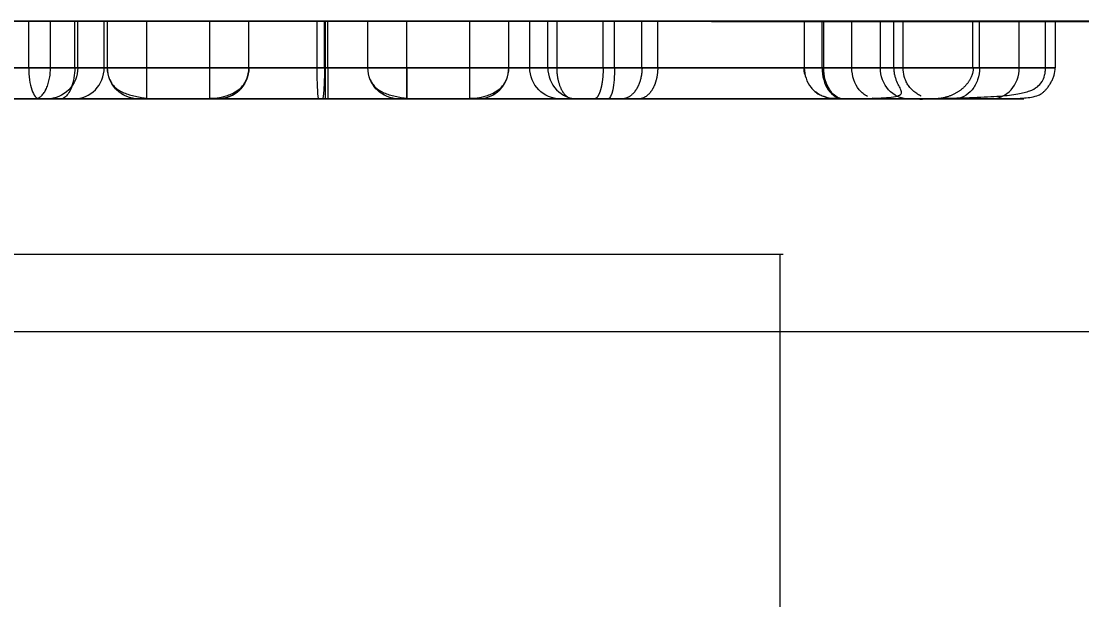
# Model space of a CAD drawing. Header units: millimetres. Extents: x 798 to 1043, y 528 to 597.
# Drawn here: x 806.43 to 813.26, y 537.73 to 541.46 of the extents above; entities that cross this region are included whole.
import ezdxf
from ezdxf.lldxf.tags import DXFTag

# ---------------------------------------------------------------- set-up
doc = ezdxf.new("R2010")
doc.units = ezdxf.units.MM
doc.layers.add('1', color=7, linetype='Continuous', true_color=0xffffff)
doc.styles.get("Standard").update_dxf_attribs({"font": 'txt', "bigfont": 'gbcbig.shx'})
tags = doc.linetypes.add('DASHED', pattern=[25.72, 12.86, -12.86]).pattern_tags.tags
tags[6:7] = [DXFTag(74, 4), DXFTag(75, 0), DXFTag(340, '0'), DXFTag(46, 0.0), DXFTag(50, 0.0), DXFTag(44, 0.0), DXFTag(45, 0.0)]
tags[4:5] = [DXFTag(74, 4), DXFTag(75, 0), DXFTag(340, '0'), DXFTag(46, 0.0), DXFTag(50, 0.0), DXFTag(44, 0.0), DXFTag(45, 0.0)]
doc.dimstyles.new('ISO-25', dxfattribs={"dimtxt": 2.5, "dimasz": 2.5, "dimexe": 1.25, "dimexo": 0.625, "dimtad": 1, "dimtxsty": 'Standard', "dimcen": 2.5, "dimadec": 0, "dimazin": 0, "dimtfac": 1, "dimtmove": 0, "dimatfit": 3, "dimfxl": 1, "dimarcsym": 0})

# ---------------------------------------------------------------- blocks, each defined once
blk = doc.blocks.new('*D10')
at = {"color": 0, "lineweight": -2, "transparency": 16777216}
for p, q in [((810.8796, 541.4586), (829.3071, 541.4586)), ((828.0571, 538.9586), (828.0571, 530.9586)), ((808.8968, 528.4586), (829.3071, 528.4586))]:
    blk.add_line(p, q, dxfattribs=at)
at = {"color": 0, "transparency": 16777216}
for points in [[(827.6405, 538.9586), (828.4738, 538.9586), (828.0571, 541.4586)], [(827.6405, 530.9586), (828.4738, 530.9586), (828.0571, 528.4586)]]:
    blk.add_solid(points, dxfattribs=at)
at = {"layer": 'Defpoints', "color": 0, "transparency": 16777216}
for p in [(810.2546, 541.4586), (808.2718, 528.4586), (828.0571, 528.4586)]:
    blk.add_point(p, dxfattribs=at)
at = {"color": 0, "transparency": 16777216, "insert": (826.1821, 534.9586), "char_height": 2.5, "attachment_point": 5, "rotation": 90}
blk.add_mtext('13', dxfattribs=at)

msp = doc.modelspace()

# ---------------------------------------------------------------- linework, layer by layer
at = {"layer": '1', "color": 7, "linetype": 'Continuous', "lineweight": 18}
for p, q in [((815.8218, 541.4586), (800.7218, 541.4586)), ((810.2546, 541.1586), (810.2546, 541.4586)), ((811.7833, 541.1586), (811.7833, 541.4586)), ((817.8218, 539.4586), (798.7218, 539.4586))]:
    msp.add_line(p, q, dxfattribs=at)
at = {"layer": '1', "color": 2, "linetype": 'DASHED', "lineweight": 13, "ltscale": 0.005}
for p, q in [((806.4812, 541.1586), (806.4812, 541.4586)), ((806.6216, 541.1586), (806.6216, 541.4586)), ((806.7783, 541.1586), (806.7783, 541.4586)), ((806.7972, 541.1586), (806.7972, 541.4586)), ((806.9674, 541.1586), (806.9674, 541.4586)), ((806.989, 541.1586), (806.989, 541.4586)), ((807.2429, 541.1586), (807.2429, 541.4586)), ((807.648, 541.1586), (807.648, 541.4586)), ((807.8992, 541.1586), (807.8992, 541.4586)), ((808.3395, 541.1586), (808.3395, 541.4586)), ((808.3864, 541.1586), (808.3864, 541.4586)), ((808.3921, 541.1586), (808.3921, 541.4586)), ((808.4091, 541.1586), (808.4091, 541.4586)), ((808.6663, 541.1586), (808.6663, 541.4586)), ((808.9175, 541.1586), (808.9175, 541.4586)), ((809.3227, 541.1586), (809.3227, 541.4586)), ((809.5739, 541.1586), (809.5739, 541.4586)), ((809.7089, 541.1586), (809.7089, 541.4586)), ((809.8845, 541.1586), (809.8845, 541.4586)), ((810.1816, 541.1586), (810.1816, 541.4586)), ((810.4307, 541.1586), (810.4307, 541.4586)), ((810.533, 541.1586), (810.533, 541.4586)), ((811.5916, 541.1586), (811.5916, 541.4586)), ((811.6024, 541.1586), (811.6024, 541.4586)), ((811.967, 541.1586), (811.967, 541.4586)), ((812.5631, 541.1586), (812.5631, 541.4586)), ((812.6057, 541.1586), (812.6057, 541.4586)), ((812.8616, 541.1586), (812.8616, 541.4586))]:
    msp.add_line(p, q, dxfattribs=at)
at = {"layer": '1', "color": 155, "linetype": 'Continuous', "lineweight": 13}
msp.add_line((809.8251, 541.1586), (809.8251, 541.4586), dxfattribs=at)
at = {"layer": '1', "color": 2, "linetype": 'DASHED', "lineweight": 13, "ltscale": 0.006}
for p, q in [((807.2429, 541.1586), (807.648, 541.1586)), ((808.9175, 541.1586), (809.3227, 541.1586)), ((807.648, 540.9586), (807.2429, 540.9586)), ((809.3227, 540.9586), (808.9175, 540.9586))]:
    msp.add_line(p, q, dxfattribs=at)
at = {"layer": '1', "color": 2, "linetype": 'DASHED', "lineweight": 13}
for p, q in [((808.3921, 541.1586), (808.4091, 541.1586)), ((808.4091, 540.9586), (808.3927, 540.9586))]:
    msp.add_line(p, q, dxfattribs=at).dxf.unprotected_set("ltscale", 0)
at = {"layer": '1', "color": 2, "linetype": 'DASHED', "lineweight": 13, "ltscale": 0.05}
msp.add_line((805.2413, 539.9586), (811.3413, 539.9586), dxfattribs=at)
at = {"layer": '1', "color": 2, "linetype": 'DASHED', "lineweight": 13, "ltscale": 0.06}
msp.add_line((811.3218, 532.2586), (811.3218, 539.9586), dxfattribs=at)
at = {"layer": '1', "color": 7, "linetype": 'Continuous', "lineweight": 18}
for points, degree in [([(804.6607, 541.4586), (805.0118, 541.4586), (805.7951, 541.4586), (806.4812, 541.4586)], 3), ([(806.0663, 541.4586), (806.287, 541.4586), (806.7159, 541.4586), (807.252, 541.4586)], 3), ([(806.9674, 541.4586), (807.1348, 541.4586), (807.7209, 541.4586), (808.3908, 541.4586)], 3), ([(806.989, 541.4586), (806.9888, 541.4586), (807.1023, 541.4586), (807.2429, 541.4586)], 3), ([(807.648, 541.4586), (807.7859, 541.4586), (807.8994, 541.4586), (807.8992, 541.4586)], 3), ([(808.3864, 541.4586), (808.526, 541.4586), (808.6626, 541.4586), (808.7952, 541.4586)], 3), ([(808.6663, 541.4586), (808.6665, 541.4586), (808.7799, 541.4586), (808.9175, 541.4586)], 3), ([(809.3227, 541.4586), (809.4605, 541.4586), (809.5741, 541.4586), (809.5739, 541.4586)], 3), ([(809.3346, 541.4586), (809.8272, 541.4586), (810.2207, 541.4586), (810.4307, 541.4586)], 3), ([(809.8251, 541.4586), (809.8791, 541.4586), (810.0655, 541.4586), (810.2546, 541.4586)], 3), ([(810.2546, 541.4586), (810.8407, 541.4586), (811.4403, 541.4586), (811.7833, 541.4586)], 3), ([(810.4307, 541.4586), (810.9709, 541.4586), (811.5144, 541.4586), (811.969, 541.4586)], 3), ([(811.6024, 541.4586), (811.9283, 541.4586), (812.1069, 541.4586), (812.1142, 541.4586)], 3), ([(811.7833, 541.4586), (811.9654, 541.4586), (812.0543, 541.4586), (812.0543, 541.4586)], 3), ([(812.0543, 541.1586), (812.0543, 541.4586)], 1), ([(812.1022, 541.4586), (812.4191, 541.4586), (812.684, 541.4586), (812.8616, 541.4586)], 3), ([(812.1142, 541.1586), (812.1142, 541.4586)], 1), ([(812.5631, 541.4586), (812.8725, 541.4586), (813.0314, 541.4586), (813.0316, 541.4586)], 3), ([(812.8616, 541.4586), (813.0184, 541.4586), (813.0943, 541.4586), (813.0944, 541.4586)], 3), ([(811.9468, 540.9586), (811.9361, 540.9586), (811.9254, 540.9599), (811.9149, 540.9626)], 3)]:
    msp.add_open_spline(points, degree=degree, dxfattribs=at)
at = {"layer": '1', "color": 2, "linetype": 'DASHED', "lineweight": 13, "ltscale": 0.03}
for points in [[(808.3921, 541.4586), (807.468, 541.4586), (806.6463, 541.4586), (806.2767, 541.4586)], [(810.533, 541.4586), (810.1549, 541.4586), (809.3246, 541.4586), (808.4091, 541.4586)]]:
    msp.add_open_spline(points, degree=3, dxfattribs=at)
at = {"layer": '1', "color": 2, "linetype": 'DASHED', "lineweight": 13, "ltscale": 0.02}
for points in [[(808.3395, 541.4586), (807.5967, 541.4586), (806.9458, 541.4586), (806.7972, 541.4586)], [(809.7089, 541.4586), (809.5685, 541.4586), (809.0066, 541.4586), (808.3395, 541.4586)], [(811.967, 541.4586), (811.6456, 541.4586), (810.8785, 541.4586), (810.1816, 541.4586)], [(812.6057, 541.4586), (812.1309, 541.4586), (811.3462, 541.4586), (810.533, 541.4586)]]:
    msp.add_open_spline(points, degree=3, dxfattribs=at)
at = {"layer": '1', "color": 2, "linetype": 'DASHED', "lineweight": 13, "ltscale": 0.004}
for points in [[(807.2429, 541.4586), (807.1026, 541.4586), (806.9892, 541.4586), (806.989, 541.4586)], [(807.8992, 541.4586), (807.8991, 541.4586), (807.7856, 541.4586), (807.648, 541.4586)], [(808.9175, 541.4586), (808.7797, 541.4586), (808.6661, 541.4586), (808.6663, 541.4586)], [(809.5739, 541.4586), (809.5737, 541.4586), (809.4603, 541.4586), (809.3227, 541.4586)]]:
    msp.add_open_spline(points, degree=3, dxfattribs=at)
at = {"layer": '1', "color": 2, "linetype": 'DASHED', "lineweight": 13, "ltscale": 0.006}
msp.add_open_spline([(807.252, 541.4586), (807.3733, 541.4586), (807.5001, 541.4586), (807.6312, 541.4586)], degree=3, dxfattribs=at)
at = {"layer": '1', "color": 7, "linetype": 'Continuous', "lineweight": 18}
for points, knots in [([(807.6312, 541.4586), (807.8316, 541.4586), (808.042, 541.4586), (808.2584, 541.4586), (808.3011, 541.4586), (808.3437, 541.4586), (808.3864, 541.4586)], [0, 0, 0, 0, 0.180307, 0.180307, 0.180307, 1, 1, 1, 1]), ([(808.3908, 541.4586), (808.3944, 541.4586), (808.398, 541.4586), (809.0526, 541.4586), (809.6387, 541.4586), (809.8251, 541.4586)], [0, 0, 0, 0, 0.005491, 0.005491, 1, 1, 1, 1]), ([(810.2546, 541.1586), (810.2547, 541.1062), (810.2504, 541.0542), (810.2354, 540.9803), (810.2248, 540.9586), (810.2142, 540.9586)], [0, 0, 0, 0, 0.5, 0.5, 1, 1, 1, 1]), ([(812.1003, 540.991), (812.1035, 540.9959), (812.1043, 541.0069), (812.0927, 541.0318), (812.0775, 541.0605), (812.0665, 541.0888), (812.0603, 541.1102), (812.056, 541.1339), (812.0551, 541.1502), (812.055, 541.1586)], [0, 0, 0, 0, 0.310476, 0.559157, 0.747622, 0.822511, 0.887174, 0.944911, 1, 1, 1, 1]), ([(812.2299, 540.976), (812.2299, 540.976), (812.2237, 540.9793), (812.2107, 540.9865), (812.1891, 541.0011), (812.1726, 541.0155), (812.1621, 541.0262), (812.1525, 541.0377), (812.144, 541.05), (812.1366, 541.0626), (812.1281, 541.0805), (812.1169, 541.1138), (812.113, 541.1409), (812.1138, 541.1586)], [0, 0, 0, 0, 0.000012, 0.230248, 0.394869, 0.457073, 0.509472, 0.5553, 0.597892, 0.640151, 0.684081, 0.780137, 1, 1, 1, 1]), ([(812.5654, 541.1586), (812.5654, 541.1569), (812.5654, 541.1536), (812.5651, 541.1485), (812.5646, 541.1434), (812.5638, 541.1382), (812.5629, 541.1329), (812.5617, 541.1276), (812.5604, 541.1222), (812.5588, 541.1168), (812.5569, 541.1113), (812.5549, 541.1058), (812.5526, 541.1002), (812.55, 541.0946), (812.5472, 541.089), (812.5442, 541.0834), (812.5409, 541.0777), (812.5374, 541.0721), (812.5336, 541.0664), (812.5295, 541.0608), (812.5252, 541.0552), (812.5206, 541.0497), (812.5157, 541.0442), (812.5106, 541.0387), (812.5052, 541.0334), (812.4995, 541.0281), (812.4935, 541.0229), (812.4873, 541.0178), (812.4808, 541.0129), (812.474, 541.0081), (812.4669, 541.0034), (812.4596, 540.9989), (812.4519, 540.9945), (812.444, 540.9904), (812.4359, 540.9864), (812.4275, 540.9827), (812.4188, 540.9791), (812.4099, 540.9758), (812.4008, 540.9727), (812.3914, 540.9699), (812.3818, 540.9674), (812.3719, 540.9651), (812.364, 540.9636), (812.3593, 540.9628), (812.358, 540.9626)], [0, 0, 0, 0, 0.0161, 0.03248, 0.049159, 0.066152, 0.083473, 0.101137, 0.119157, 0.137543, 0.156308, 0.17546, 0.195008, 0.214961, 0.235324, 0.256105, 0.277309, 0.298939, 0.321001, 0.343498, 0.366433, 0.389808, 0.413627, 0.43789, 0.462602, 0.487764, 0.51338, 0.539453, 0.565987, 0.592988, 0.620457, 0.648398, 0.676812, 0.705701, 0.735063, 0.7649, 0.795211, 0.825995, 0.857253, 0.888984, 0.921189, 0.953871, 0.987033, 1, 1, 1, 1]), ([(806.7739, 540.9586), (806.8531, 540.9586), (807.1336, 540.9586), (807.6733, 540.9586), (808.0764, 540.9586), (808.2854, 540.9586), (808.39, 540.9586)], [0, 0, 0, 0, 0.428451, 0.714226, 0.857113, 1, 1, 1, 1]), ([(812.1986, 540.9586), (812.2328, 540.9562), (812.251, 540.9582), (812.2526, 540.9615), (812.2527, 540.9617)], [0, 0, 0, 0, 0.951139, 1, 1, 1, 1])]:
    msp.add_open_spline(points, degree=3, knots=knots, dxfattribs=at)
at = {"layer": '1', "color": 2, "linetype": 'DASHED', "lineweight": 13, "ltscale": 0.005}
for points, degree in [([(808.3908, 541.4586), (808.3908, 541.3586), (808.3908, 541.2586), (808.3908, 541.1586)], 3), ([(811.4753, 541.4586), (811.4753, 541.1586)], 1), ([(813.0316, 541.1586), (813.0316, 541.4586)], 1), ([(813.0944, 541.1586), (813.0944, 541.4586)], 1), ([(806.3245, 541.1586), (806.4254, 541.1586), (806.532, 541.1586), (806.6216, 541.1586)], 3), ([(806.7783, 541.1586), (806.6823, 541.1586), (806.5725, 541.1586), (806.4812, 541.1586)], 3), ([(806.7739, 540.9586), (806.8246, 540.9586), (806.9253, 541.0021), (806.9674, 541.1062), (806.9674, 541.1586)], 3), ([(809.9044, 540.9586), (809.8533, 540.9586), (809.7515, 541.0021), (809.7089, 541.1062), (809.7089, 541.1586)], 3), ([(812.147, 540.9586), (812.0999, 540.9586), (812.006, 541.002), (811.967, 541.1062), (811.967, 541.1586)], 3), ([(812.8616, 541.1586), (812.7832, 541.1586), (812.685, 541.1586), (812.5709, 541.1586)], 3), ([(812.6816, 540.9586), (812.7287, 540.9586), (812.8225, 541.0021), (812.8616, 541.1062), (812.8616, 541.1586)], 3)]:
    msp.add_open_spline(points, degree=degree, dxfattribs=at)
at = {"layer": '1', "color": 2, "linetype": 'DASHED', "lineweight": 13, "ltscale": 0.009}
for points in [[(808.7952, 541.4586), (808.9844, 541.4586), (809.1653, 541.4586), (809.3346, 541.4586)], [(813.0944, 541.4586), (813.0942, 541.4586), (812.9107, 541.4586), (812.5631, 541.4586)]]:
    msp.add_open_spline(points, degree=3, dxfattribs=at)
at = {"layer": '1', "color": 2, "linetype": 'DASHED', "lineweight": 13, "ltscale": 0.005}
for points, knots in [([(810.1816, 541.4586), (810.1438, 541.4586), (810.1087, 541.4586), (810.0709, 541.4586), (810.0061, 541.4586), (809.9412, 541.4586), (809.8845, 541.4586)], [0, 0, 0, 0, 0.5, 0.5, 0.5, 1, 1, 1, 1]), ([(806.7972, 541.1586), (806.7971, 541.1062), (806.7758, 541.0542), (806.7035, 540.9803), (806.6526, 540.9586), (806.6015, 540.9586)], [0, 0, 0, 0, 0.5, 0.5, 1, 1, 1, 1]), ([(809.8845, 541.1586), (809.8849, 541.1586), (809.8855, 541.1586), (809.9457, 541.1586), (810.0126, 541.1586), (810.0872, 541.1586), (810.1299, 541.1586), (810.1648, 541.1586), (810.1816, 541.1586)], [0, 0, 0, 0, 0.006087, 0.006087, 0.602423, 0.602423, 0.772813, 1, 1, 1, 1]), ([(812.6057, 541.1586), (812.6057, 541.1324), (812.5992, 541.0931), (812.5841, 541.0583), (812.5723, 541.0366), (812.5655, 541.0265), (812.5275, 540.9806), (812.4851, 540.9586), (812.4423, 540.9586)], [0, 0, 0, 0, 0.25, 0.375, 0.375, 0.5, 0.5, 1, 1, 1, 1])]:
    msp.add_open_spline(points, degree=3, knots=knots, dxfattribs=at)
at = {"layer": '1', "color": 2, "linetype": 'DASHED', "lineweight": 13, "ltscale": 0.007}
for points in [[(812.0543, 541.4586), (812.054, 541.4586), (811.8966, 541.4586), (811.5916, 541.4586)], [(813.0316, 541.4586), (813.0319, 541.4586), (812.8922, 541.4586), (812.6057, 541.4586)]]:
    msp.add_open_spline(points, degree=3, dxfattribs=at)
at = {"layer": '1', "color": 2, "linetype": 'DASHED', "lineweight": 13, "ltscale": 0.002}
for points in [[(811.969, 541.4586), (812.0144, 541.4586), (812.0588, 541.4586), (812.1022, 541.4586)], [(811.4754, 541.1586), (811.4726, 541.1586), (811.5215, 541.1586), (811.5916, 541.1586)], [(811.967, 541.1586), (812.0625, 541.1586), (812.1117, 541.1586), (812.1137, 541.1586)], [(811.6364, 540.9626), (811.6045, 540.9691), (811.5741, 540.9834), (811.5489, 541.0039)], [(806.5199, 540.9586), (806.4786, 540.9586), (806.428, 540.9586), (806.3826, 540.9586)], [(806.5496, 540.9586), (806.5936, 540.9586), (806.6445, 540.9586), (806.6857, 540.9586)]]:
    msp.add_open_spline(points, degree=3, dxfattribs=at)
at = {"layer": '1', "color": 2, "linetype": 'DASHED', "lineweight": 13, "ltscale": 0.02}
for points, knots in [([(806.4812, 541.1586), (806.4276, 541.1586), (806.3365, 541.1586), (806.1363, 541.1586), (805.7849, 541.1586), (805.2864, 541.1586), (804.9233, 541.1586), (804.7382, 541.1586), (804.688, 541.1586), (804.6607, 541.1586)], [0, 0, 0, 0, 0.071375, 0.14282, 0.285709, 0.571488, 0.857267, 0.928712, 1, 1, 1, 1]), ([(806.7972, 541.1586), (806.8201, 541.1586), (806.8778, 541.1586), (807.0742, 541.1586), (807.4477, 541.1586), (807.8807, 541.1586), (808.186, 541.1586), (808.2824, 541.1586), (808.3395, 541.1586)], [0, 0, 0, 0, 0.142575, 0.285508, 0.571374, 0.85724, 0.928706, 1, 1, 1, 1]), ([(808.3908, 541.1586), (808.2866, 541.1586), (808.1123, 541.1586), (807.7528, 541.1586), (807.2802, 541.1586), (807.037, 541.1586), (806.9674, 541.1586)], [0, 0, 0, 0, 0.142544, 0.285453, 0.571272, 1, 1, 1, 1]), ([(808.3395, 541.1586), (808.6162, 541.1586), (809.2504, 541.1586), (809.6315, 541.1586), (809.7089, 541.1586)], [0, 0, 0, 0, 0.428571, 1, 1, 1, 1]), ([(810.4307, 541.1586), (810.4304, 541.1586), (810.43, 541.1586), (810.2896, 541.1586), (810.0225, 541.1586), (809.3263, 541.1586), (808.8296, 541.1586), (808.3864, 541.1586), (808.3864, 541.1586), (808.3864, 541.1586)], [0, 0, 0, 0, 0.000972, 0.000972, 0.429122, 0.50048, 0.999987, 0.999987, 1, 1, 1, 1]), ([(809.8251, 541.1586), (809.7959, 541.1586), (809.6983, 541.1586), (809.4701, 541.1586), (809.0324, 541.1586), (808.6713, 541.1586), (808.398, 541.1586), (808.3944, 541.1586), (808.3908, 541.1586)], [0, 0, 0, 0, 0.141974, 0.426315, 0.568485, 0.994996, 0.994996, 1, 1, 1, 1]), ([(810.1816, 541.1586), (810.5655, 541.1586), (811.2153, 541.1586), (811.7222, 541.1586), (811.8956, 541.1586), (811.942, 541.1586), (811.967, 541.1586)], [0, 0, 0, 0, 0.571484, 0.857226, 0.928661, 1, 1, 1, 1]), ([(812.116, 541.1586), (811.9491, 541.1586), (811.5045, 541.1586), (810.9303, 541.1586), (810.5341, 541.1586), (810.4473, 541.1586), (810.4306, 541.1586)], [0, 0, 0, 0, 0.345841, 0.845101, 0.969916, 1, 1, 1, 1]), ([(810.533, 541.1586), (810.5342, 541.1586), (810.5354, 541.1586), (810.8752, 541.1586), (811.456, 541.1586), (812.0601, 541.1586), (812.3966, 541.1586), (812.5457, 541.1586), (812.6057, 541.1586)], [0, 0, 0, 0, 0.001551, 0.001551, 0.429565, 0.714908, 0.857579, 1, 1, 1, 1]), ([(804.485, 540.9586), (804.5124, 540.9586), (804.5724, 540.9586), (804.7814, 540.9586), (805.1964, 540.9586), (805.7601, 540.9586), (806.1623, 540.9586), (806.3868, 540.9586), (806.496, 540.9586), (806.5496, 540.9586)], [0, 0, 0, 0, 0.071446, 0.142892, 0.428676, 0.71446, 0.857352, 0.928798, 1, 1, 1, 1]), ([(808.3927, 540.9586), (808.2769, 540.9586), (808.0454, 540.9586), (807.5946, 540.9586), (806.9739, 540.9586), (806.6022, 540.9586), (806.4375, 540.9586), (806.4159, 540.9586), (806.3944, 540.9586)], [0, 0, 0, 0, 0.133977, 0.268217, 0.536697, 0.939416, 0.939416, 1, 1, 1, 1]), ([(808.3508, 540.9586), (808.2936, 540.9586), (808.1788, 540.9586), (807.8359, 540.9586), (807.3405, 540.9586), (806.9152, 540.9586), (806.6926, 540.9586), (806.6244, 540.9586), (806.6015, 540.9586)], [0, 0, 0, 0, 0.071487, 0.142974, 0.428922, 0.71487, 0.857844, 1, 1, 1, 1]), ([(809.9044, 540.9586), (809.8166, 540.9586), (809.3849, 540.9586), (808.6647, 540.9586), (808.3508, 540.9586)], [0, 0, 0, 0, 0.57136, 1, 1, 1, 1]), ([(808.3742, 540.9586), (808.3745, 540.9586), (808.3749, 540.9586), (808.7803, 540.9586), (809.2339, 540.9586), (809.8716, 540.9586), (810.116, 540.9586), (810.256, 540.9586), (810.2753, 540.9586), (810.2946, 540.9586), (810.3028, 540.9586)], [0, 0, 0, 0, 0.000424, 0.000424, 0.47009, 0.537185, 0.939757, 0.939757, 0.974182, 1, 1, 1, 1]), ([(808.39, 540.9586), (808.3939, 540.9586), (808.3977, 540.9586), (808.708, 540.9586), (809.1186, 540.9586), (809.6153, 540.9586), (809.8727, 540.9586), (809.9876, 540.9586), (810.0168, 540.9586)], [0, 0, 0, 0, 0.005373, 0.005373, 0.431642, 0.573731, 0.85791, 1, 1, 1, 1]), ([(810.4095, 540.9586), (810.3902, 540.9586), (810.3709, 540.9586), (810.1808, 540.9586), (809.6221, 540.9586), (808.8142, 540.9586), (808.4091, 540.9586)], [0, 0, 0, 0, 0.053392, 0.053392, 0.526696, 1, 1, 1, 1]), ([(812.147, 540.9586), (812.122, 540.9586), (812.0668, 540.9586), (811.871, 540.9586), (811.2969, 540.9586), (810.5599, 540.9586), (810.1243, 540.9586)], [0, 0, 0, 0, 0.071529, 0.143058, 0.429173, 1, 1, 1, 1]), ([(810.2142, 540.9586), (810.5354, 540.9586), (811.2181, 540.9586), (811.7573, 540.9586), (811.9468, 540.9586)], [0, 0, 0, 0, 0.499709, 1, 1, 1, 1]), ([(812.4423, 540.9586), (812.3822, 540.9586), (812.2497, 540.9586), (811.94, 540.9586), (811.3892, 540.9586), (810.8595, 540.9586), (810.5007, 540.9586), (810.4551, 540.9586), (810.4095, 540.9586)], [0, 0, 0, 0, 0.134469, 0.268937, 0.537874, 0.94128, 0.94128, 1, 1, 1, 1])]:
    msp.add_open_spline(points, degree=3, knots=knots, dxfattribs=at)
at = {"layer": '1', "color": 2, "linetype": 'DASHED', "lineweight": 13, "ltscale": 0.03}
for points, knots in [([(808.3864, 541.1586), (808.3482, 541.1586), (808.3068, 541.1586), (807.8583, 541.1586), (807.3201, 541.1586), (806.5387, 541.1586), (806.2111, 541.1586), (806.0673, 541.1586), (806.0668, 541.1586), (806.0663, 541.1586)], [0, 0, 0, 0, 0.042711, 0.042711, 0.452344, 0.588888, 0.99852, 0.99852, 1, 1, 1, 1]), ([(806.2767, 541.1586), (806.2773, 541.1586), (806.2779, 541.1586), (806.4334, 541.1586), (806.8429, 541.1586), (807.5247, 541.1586), (808.014, 541.1586), (808.2761, 541.1586), (808.3921, 541.1586)], [0, 0, 0, 0, 0.001633, 0.001633, 0.429517, 0.714773, 0.857401, 1, 1, 1, 1]), ([(808.4091, 541.1586), (808.8523, 541.1586), (809.7354, 541.1586), (810.3459, 541.1586), (810.5319, 541.1586), (810.5325, 541.1586), (810.533, 541.1586)], [0, 0, 0, 0, 0.499258, 0.998515, 0.998515, 1, 1, 1, 1]), ([(806.1954, 540.9586), (806.2145, 540.9586), (806.2337, 540.9586), (806.3853, 540.9586), (806.6846, 540.9586), (807.3994, 540.9586), (807.8914, 540.9586), (808.2967, 540.9586), (808.3349, 540.9586), (808.3734, 540.9586), (808.3738, 540.9586), (808.3742, 540.9586)], [0, 0, 0, 0, 0.055914, 0.055914, 0.443057, 0.572105, 0.959248, 0.959248, 0.999614, 0.999614, 1, 1, 1, 1]), ([(810.3028, 540.9586), (810.3705, 540.9586), (810.5046, 540.9586), (810.9114, 540.9586), (811.7971, 540.9586), (812.4448, 540.9586), (812.6816, 540.9586)], [0, 0, 0, 0, 0.071429, 0.142857, 0.428571, 1, 1, 1, 1])]:
    msp.add_open_spline(points, degree=3, knots=knots, dxfattribs=at)
at = {"layer": '1', "color": 2, "linetype": 'DASHED', "lineweight": 13, "ltscale": 0.004}
for points, knots in [([(806.4812, 541.1586), (806.4813, 541.1062), (806.4889, 541.0542), (806.5141, 540.9803), (806.5318, 540.9586), (806.5496, 540.9586)], [0, 0, 0, 0, 0.5, 0.5, 1, 1, 1, 1]), ([(806.5199, 540.9586), (806.5201, 540.9586), (806.5204, 540.9586), (806.5273, 540.9587), (806.534, 540.9602), (806.5471, 540.9656), (806.5535, 540.9696), (806.5659, 540.9801), (806.5719, 540.9865), (806.5826, 541.0008), (806.5874, 541.0086), (806.5919, 541.0176), (806.5921, 541.0179), (806.597, 541.0276), (806.6012, 541.038), (806.6084, 541.0597), (806.6114, 541.071), (806.6164, 541.095), (806.6184, 541.1078), (806.621, 541.1332), (806.6216, 541.1459), (806.6216, 541.1586)], [0, 0, 0, 0, 0.004628, 0.004628, 0.130484, 0.130484, 0.25634, 0.25634, 0.383123, 0.383123, 0.500046, 0.500046, 0.50424, 0.50424, 0.631242, 0.631242, 0.752123, 0.752123, 0.878852, 0.878852, 1, 1, 1, 1]), ([(806.7783, 541.1586), (806.7779, 541.1141), (806.7704, 541.0699), (806.7555, 541.0288), (806.753, 541.0228), (806.7382, 540.9908), (806.7224, 540.9721), (806.6992, 540.9603), (806.6924, 540.9586), (806.6857, 540.9586)], [0, 0, 0, 0, 0.424386, 0.424386, 0.5, 0.5, 0.858588, 0.858588, 1, 1, 1, 1]), ([(807.2429, 541.1586), (807.2261, 541.1586), (807.1899, 541.1586), (807.1267, 541.1586), (807.0591, 541.1586), (807.0151, 541.1586), (806.9926, 541.1586), (806.989, 541.1586), (806.989, 541.1586)], [0, 0, 0, 0, 0.143067, 0.286134, 0.500735, 0.786869, 0.858402, 1, 1, 1, 1]), ([(806.989, 541.1586), (806.989, 541.1586), (806.9938, 541.1586), (807.0207, 541.1586), (807.0717, 541.1586), (807.151, 541.1586), (807.2176, 541.1586), (807.2429, 541.1586)], [0, 0, 0, 0, 0.142504, 0.28542, 0.499794, 0.785626, 1, 1, 1, 1]), ([(807.8992, 541.1586), (807.8992, 541.1586), (807.8896, 541.1586), (807.8507, 541.1586), (807.802, 541.1586), (807.7276, 541.1586), (807.6762, 541.1586), (807.648, 541.1586)], [0, 0, 0, 0, 0.213554, 0.356544, 0.642525, 0.785515, 1, 1, 1, 1]), ([(807.648, 541.1586), (807.6763, 541.1586), (807.7277, 541.1586), (807.802, 541.1586), (807.8507, 541.1586), (807.8897, 541.1586), (807.8993, 541.1586), (807.8992, 541.1586)], [0, 0, 0, 0, 0.214195, 0.356992, 0.642585, 0.785382, 1, 1, 1, 1]), ([(808.9175, 541.1586), (808.8987, 541.1586), (808.8475, 541.1586), (808.7691, 541.1586), (808.7149, 541.1586), (808.6757, 541.1586), (808.6663, 541.1586), (808.6663, 541.1586)], [0, 0, 0, 0, 0.142797, 0.356992, 0.642586, 0.785383, 1, 1, 1, 1]), ([(808.6663, 541.1586), (808.6664, 541.1586), (808.676, 541.1586), (808.7148, 541.1586), (808.7635, 541.1586), (808.8378, 541.1586), (808.8893, 541.1586), (808.9175, 541.1586)], [0, 0, 0, 0, 0.213554, 0.356544, 0.642525, 0.785515, 1, 1, 1, 1]), ([(809.5739, 541.1586), (809.5739, 541.1586), (809.5693, 541.1586), (809.5375, 541.1586), (809.4904, 541.1586), (809.4354, 541.1586), (809.3918, 541.1586), (809.3508, 541.1586), (809.3227, 541.1586)], [0, 0, 0, 0, 0.141876, 0.284896, 0.642448, 0.713959, 0.785469, 1, 1, 1, 1]), ([(809.3227, 541.1586), (809.3415, 541.1586), (809.382, 541.1586), (809.4597, 541.1586), (809.505, 541.1586), (809.5407, 541.1586), (809.5643, 541.1586), (809.5739, 541.1586), (809.5739, 541.1586)], [0, 0, 0, 0, 0.142797, 0.285594, 0.606886, 0.642585, 0.785382, 1, 1, 1, 1]), ([(809.9864, 540.9586), (809.9852, 540.9586), (809.9829, 540.9587), (809.9793, 540.9591), (809.9756, 540.9597), (809.9719, 540.9606), (809.9681, 540.9619), (809.9643, 540.9634), (809.9605, 540.9652), (809.9567, 540.9674), (809.9528, 540.9699), (809.9489, 540.9727), (809.9451, 540.9758), (809.9413, 540.9793), (809.9374, 540.9832), (809.9337, 540.9874), (809.9299, 540.992), (809.9263, 540.997), (809.9227, 541.0024), (809.9192, 541.0082), (809.9158, 541.0143), (809.9125, 541.0209), (809.9094, 541.0278), (809.9063, 541.0351), (809.9034, 541.0428), (809.9007, 541.0508), (809.8981, 541.0592), (809.8957, 541.0679), (809.8935, 541.0769), (809.8915, 541.0863), (809.8897, 541.0959), (809.8882, 541.1058), (809.8869, 541.1159), (809.8858, 541.1263), (809.8851, 541.1369), (809.8846, 541.1477), (809.8845, 541.1549), (809.8845, 541.1586)], [0, 0, 0, 0, 0.022343, 0.045059, 0.068149, 0.091613, 0.115451, 0.139663, 0.164245, 0.189197, 0.214515, 0.240195, 0.266234, 0.292629, 0.319376, 0.346473, 0.373918, 0.401712, 0.429857, 0.458358, 0.487226, 0.516466, 0.546085, 0.576085, 0.606469, 0.637234, 0.668378, 0.699899, 0.731791, 0.76405, 0.796671, 0.829651, 0.862988, 0.896683, 0.930742, 0.965176, 1, 1, 1, 1]), ([(810.4318, 541.1586), (810.4318, 541.1566), (810.4318, 541.1525), (810.4316, 541.1464), (810.4313, 541.1403), (810.4308, 541.1342), (810.4302, 541.128), (810.4295, 541.1219), (810.4286, 541.1158), (810.4276, 541.1097), (810.4265, 541.1036), (810.4253, 541.0975), (810.4239, 541.0914), (810.4224, 541.0854), (810.4208, 541.0795), (810.419, 541.0736), (810.4172, 541.0677), (810.4152, 541.0619), (810.413, 541.0562), (810.4108, 541.0506), (810.4084, 541.0451), (810.4059, 541.0396), (810.4032, 541.0343), (810.4005, 541.0291), (810.3976, 541.024), (810.3946, 541.0191), (810.3915, 541.0143), (810.3882, 541.0096), (810.3846, 541.0049), (810.3807, 541.0001), (810.3763, 540.9952), (810.3716, 540.9904), (810.3664, 540.9856), (810.3609, 540.981), (810.355, 540.9765), (810.3487, 540.9724), (810.342, 540.9686), (810.335, 540.9652), (810.3275, 540.9624), (810.3197, 540.9603), (810.3114, 540.9589), (810.3057, 540.9587), (810.3028, 540.9586)], [0, 0, 0, 0, 0.016942, 0.033978, 0.051123, 0.068389, 0.085789, 0.103333, 0.121033, 0.138898, 0.156938, 0.175162, 0.193577, 0.212193, 0.231016, 0.250052, 0.26931, 0.288794, 0.308511, 0.328467, 0.348669, 0.369121, 0.38983, 0.410803, 0.432046, 0.453566, 0.475371, 0.497468, 0.520994, 0.546408, 0.57372, 0.602936, 0.634062, 0.667101, 0.702053, 0.738917, 0.77769, 0.818367, 0.860942, 0.905407, 0.951759, 1, 1, 1, 1]), ([(810.533, 541.1586), (810.533, 541.1565), (810.533, 541.1524), (810.5328, 541.1462), (810.5325, 541.14), (810.532, 541.1338), (810.5315, 541.1276), (810.5308, 541.1214), (810.53, 541.1153), (810.5291, 541.1092), (810.528, 541.1031), (810.5269, 541.097), (810.5256, 541.091), (810.5242, 541.0851), (810.5227, 541.0792), (810.521, 541.0733), (810.5193, 541.0676), (810.5174, 541.0619), (810.5155, 541.0563), (810.5134, 541.0508), (810.5112, 541.0454), (810.5089, 541.0402), (810.5065, 541.035), (810.5039, 541.0299), (810.5013, 541.025), (810.4986, 541.0202), (810.4957, 541.0156), (810.4926, 541.0109), (810.4893, 541.0061), (810.4856, 541.0012), (810.4815, 540.9962), (810.477, 540.9912), (810.4722, 540.9863), (810.4669, 540.9816), (810.4612, 540.977), (810.455, 540.9727), (810.4484, 540.9688), (810.4414, 540.9654), (810.434, 540.9625), (810.4261, 540.9603), (810.4179, 540.9589), (810.4123, 540.9587), (810.4095, 540.9586)], [0, 0, 0, 0, 0.017793, 0.035634, 0.053533, 0.071502, 0.089551, 0.107687, 0.12592, 0.144256, 0.162704, 0.181269, 0.199957, 0.218774, 0.237724, 0.256813, 0.276043, 0.29542, 0.314946, 0.334626, 0.354463, 0.37446, 0.394621, 0.41495, 0.435452, 0.456131, 0.476991, 0.49804, 0.521738, 0.547296, 0.574721, 0.604015, 0.635181, 0.668219, 0.70313, 0.739913, 0.778567, 0.819093, 0.861492, 0.905768, 0.951932, 1, 1, 1, 1]), ([(811.4771, 541.1586), (811.4771, 541.1349), (811.4842, 541.0902), (811.5181, 541.0298), (811.5596, 540.991), (811.5897, 540.9796), (811.5991, 540.977)], [0, 0, 0, 0, 0.293764, 0.586985, 0.878924, 1, 1, 1, 1]), ([(811.5916, 541.1586), (811.5913, 541.1062), (811.6062, 541.0542), (811.6571, 540.9803), (811.6932, 540.9586), (811.7297, 540.9586)], [0, 0, 0, 0, 0.5, 0.5, 1, 1, 1, 1]), ([(811.7075, 540.9626), (811.6824, 540.9704), (811.6272, 541.0151), (811.6024, 541.1062), (811.6024, 541.1586)], [0, 0, 0, 0, 0.428572, 1, 1, 1, 1]), ([(807.189, 540.9586), (807.1628, 540.9586), (807.1366, 540.9638), (807.0882, 540.9838), (807.0661, 540.9986), (807.029, 541.0356), (807.0142, 541.0578), (807.0042, 541.082)], [0, 0, 0, 0, 0.333459, 0.333459, 0.666918, 0.666918, 1, 1, 1, 1]), ([(807.0045, 541.0821), (807.0084, 541.0727), (807.0179, 541.0545), (807.0433, 541.0238), (807.0806, 541.0018), (807.129, 540.9847), (807.1684, 540.9747), (807.2082, 540.9674), (807.2318, 540.9639), (807.2429, 540.9626)], [0, 0, 0, 0, 0.105885, 0.223645, 0.485548, 0.619031, 0.750529, 0.879425, 1, 1, 1, 1]), ([(807.189, 540.9586), (807.1366, 540.9586), (807.0585, 540.9912), (807.0145, 541.0579), (807.0045, 541.0821)], [0, 0, 0, 0, 0.666819, 1, 1, 1, 1]), ([(807.648, 540.9626), (807.6637, 540.9625), (807.6989, 540.9646), (807.7466, 540.9749), (807.7905, 540.9917), (807.8278, 541.0124), (807.8615, 541.042), (807.8775, 541.0675), (807.8838, 541.0821)], [0, 0, 0, 0, 0.154846, 0.352478, 0.480421, 0.632112, 0.807175, 1, 1, 1, 1]), ([(807.6992, 540.9586), (807.7516, 540.9586), (807.8297, 540.9912), (807.8737, 541.0579), (807.8837, 541.0821)], [0, 0, 0, 0, 0.666819, 1, 1, 1, 1]), ([(807.8837, 541.0821), (807.8737, 541.0579), (807.8297, 540.9912), (807.7516, 540.9586), (807.6992, 540.9586)], [0, 0, 0, 0, 0.333181, 1, 1, 1, 1]), ([(808.8663, 540.9586), (808.8401, 540.9586), (808.814, 540.9638), (808.7656, 540.9838), (808.7434, 540.9986), (808.7064, 541.0356), (808.6916, 541.0578), (808.6816, 541.082)], [0, 0, 0, 0, 0.333459, 0.333459, 0.666918, 0.666918, 1, 1, 1, 1]), ([(808.6818, 541.0821), (808.6858, 541.0727), (808.6952, 541.0546), (808.7205, 541.024), (808.7567, 541.0018), (808.8034, 540.9847), (808.8418, 540.9746), (808.8816, 540.9673), (808.9058, 540.9639), (808.9175, 540.9626)], [0, 0, 0, 0, 0.106535, 0.223985, 0.482786, 0.614213, 0.744209, 0.874368, 1, 1, 1, 1]), ([(808.8663, 540.9586), (808.8139, 540.9586), (808.7359, 540.9912), (808.6919, 541.0579), (808.6818, 541.0821)], [0, 0, 0, 0, 0.666819, 1, 1, 1, 1]), ([(809.3227, 540.9626), (809.3384, 540.9625), (809.3736, 540.9646), (809.4214, 540.9749), (809.4654, 540.9918), (809.5026, 541.0124), (809.5364, 541.042), (809.5522, 541.0675), (809.5584, 541.0821)], [0, 0, 0, 0, 0.154811, 0.352791, 0.480608, 0.632376, 0.80725, 1, 1, 1, 1]), ([(809.3739, 540.9586), (809.4263, 540.9586), (809.5043, 540.9912), (809.5483, 541.0579), (809.5584, 541.0821)], [0, 0, 0, 0, 0.666819, 1, 1, 1, 1]), ([(809.3739, 540.9586), (809.4001, 540.9586), (809.4262, 540.9638), (809.4746, 540.9838), (809.4968, 540.9986), (809.5338, 541.0356), (809.5486, 541.0578), (809.5586, 541.082)], [0, 0, 0, 0, 0.333459, 0.333459, 0.666918, 0.666918, 1, 1, 1, 1]), ([(812.1992, 540.9586), (812.2144, 540.9586), (812.3655, 540.9586), (812.3297, 540.9586), (812.147, 540.9586)], [0, 0, 0, 0, 0.091167, 1, 1, 1, 1])]:
    msp.add_open_spline(points, degree=3, knots=knots, dxfattribs=at)
at = {"layer": '1', "color": 2, "linetype": 'DASHED', "lineweight": 13, "ltscale": 0.003}
for points, knots in [([(806.6216, 541.1586), (806.659, 541.1586), (806.7343, 541.1586), (806.7836, 541.1586), (806.7972, 541.1586)], [0, 0, 0, 0, 0.428571, 1, 1, 1, 1]), ([(806.9674, 541.1586), (806.9527, 541.1586), (806.901, 541.1586), (806.8153, 541.1586), (806.7783, 541.1586)], [0, 0, 0, 0, 0.576524, 1, 1, 1, 1]), ([(807.2429, 540.9626), (807.2429, 540.9704), (807.2429, 541.0151), (807.2429, 541.1062), (807.2429, 541.1586)], [0, 0, 0, 0, 0.428285, 1, 1, 1, 1]), ([(807.2429, 540.9586), (807.2429, 540.9586), (807.2429, 540.9638), (807.2429, 540.9838), (807.2429, 540.9986), (807.2429, 541.0357), (807.2429, 541.0579), (807.2429, 541.1062), (807.2429, 541.1324), (807.2429, 541.1586)], [0, 0, 0, 0, 0.25, 0.25, 0.5, 0.5, 0.75, 0.75, 1, 1, 1, 1]), ([(807.648, 540.9624), (807.648, 540.965), (807.648, 540.9688), (807.648, 540.9838), (807.648, 540.9986), (807.648, 541.0357), (807.648, 541.0579), (807.648, 541.1062), (807.648, 541.1324), (807.648, 541.1586)], [0, 0, 0, 0, 0.142818, 0.142818, 0.428545, 0.428545, 0.714273, 0.714273, 1, 1, 1, 1]), ([(808.3864, 541.1586), (808.3862, 541.1062), (808.3848, 541.0542), (808.3803, 540.9803), (808.3773, 540.9586), (808.3742, 540.9586)], [0, 0, 0, 0, 0.5, 0.5, 1, 1, 1, 1]), ([(808.3908, 541.1586), (808.3908, 541.1548), (808.3908, 541.1511), (808.3908, 541.1436), (808.3908, 541.1399), (808.3908, 541.1288), (808.3907, 541.1214), (808.3907, 541.1068), (808.3907, 541.0996), (808.3906, 541.0785), (808.3906, 541.0648), (808.3904, 540.9952), (808.3902, 540.9586), (808.39, 540.9586)], [0, 0, 0, 0, 0.035714, 0.035714, 0.071429, 0.071429, 0.142857, 0.142857, 0.214286, 0.214286, 0.357143, 0.357143, 1, 1, 1, 1]), ([(808.3927, 540.9586), (808.3926, 540.9586), (808.3926, 540.9638), (808.3925, 540.9838), (808.3924, 540.9986), (808.3923, 541.0357), (808.3923, 541.0579), (808.3922, 541.1062), (808.3921, 541.1324), (808.3921, 541.1586)], [0, 0, 0, 0, 0.25, 0.25, 0.5, 0.5, 0.75, 0.75, 1, 1, 1, 1]), ([(808.4091, 541.1586), (808.4091, 541.1324), (808.4091, 541.1062), (808.4091, 541.0579), (808.4091, 541.0357), (808.4091, 540.9986), (808.4091, 540.9838), (808.4091, 540.9638), (808.4091, 540.9586), (808.4091, 540.9586)], [0, 0, 0, 0, 0.25, 0.25, 0.5, 0.5, 0.75, 0.75, 1, 1, 1, 1]), ([(808.9175, 540.9626), (808.9175, 540.9704), (808.9175, 541.0151), (808.9175, 541.1062), (808.9175, 541.1586)], [0, 0, 0, 0, 0.428295, 1, 1, 1, 1]), ([(809.3227, 540.9624), (809.3227, 540.965), (809.3227, 540.9688), (809.3227, 540.9838), (809.3227, 540.9986), (809.3227, 541.0357), (809.3227, 541.0579), (809.3227, 541.1062), (809.3227, 541.1324), (809.3227, 541.1586)], [0, 0, 0, 0, 0.142818, 0.142818, 0.428545, 0.428545, 0.714273, 0.714273, 1, 1, 1, 1]), ([(809.7089, 541.1586), (809.7222, 541.1586), (809.7688, 541.1586), (809.8454, 541.1586), (809.8845, 541.1586)], [0, 0, 0, 0, 0.581649, 1, 1, 1, 1]), ([(810.1816, 541.1586), (810.1816, 541.1564), (810.1816, 541.1522), (810.1815, 541.1458), (810.1814, 541.1394), (810.1811, 541.1331), (810.1809, 541.1268), (810.1805, 541.1206), (810.1802, 541.1144), (810.1797, 541.1083), (810.1792, 541.1023), (810.1787, 541.0963), (810.1781, 541.0904), (810.1774, 541.0846), (810.1767, 541.0789), (810.176, 541.0733), (810.1752, 541.0677), (810.1744, 541.0623), (810.1735, 541.057), (810.1726, 541.0518), (810.1717, 541.0467), (810.1707, 541.0417), (810.1696, 541.0368), (810.1686, 541.0321), (810.1675, 541.0275), (810.1663, 541.023), (810.1651, 541.0187), (810.1639, 541.0145), (810.1627, 541.0104), (810.1614, 541.0065), (810.1601, 541.0028), (810.1588, 540.9991), (810.1575, 540.9957), (810.1561, 540.9924), (810.1547, 540.9892), (810.1533, 540.9862), (810.1518, 540.9834), (810.1504, 540.9807), (810.1489, 540.9782), (810.1474, 540.9758), (810.1459, 540.9736), (810.1444, 540.9715), (810.1429, 540.9696), (810.1413, 540.9678), (810.1398, 540.9662), (810.1382, 540.9647), (810.1367, 540.9634), (810.1351, 540.9623), (810.1336, 540.9613), (810.132, 540.9605), (810.1305, 540.9598), (810.1289, 540.9592), (810.1274, 540.9589), (810.1258, 540.9586), (810.1248, 540.9586), (810.1243, 540.9586)], [0, 0, 0, 0, 0.020488, 0.040902, 0.061248, 0.081528, 0.101745, 0.121902, 0.141999, 0.162037, 0.182018, 0.201939, 0.221802, 0.241606, 0.261349, 0.281031, 0.300651, 0.320207, 0.339698, 0.359124, 0.378483, 0.397775, 0.416999, 0.436154, 0.455242, 0.474261, 0.493214, 0.5121, 0.530921, 0.54968, 0.568378, 0.587019, 0.605604, 0.624135, 0.642612, 0.661036, 0.679406, 0.697723, 0.715986, 0.734193, 0.752345, 0.770439, 0.788475, 0.806451, 0.824367, 0.84222, 0.860011, 0.877739, 0.895401, 0.912998, 0.93053, 0.947996, 0.965396, 0.98273, 1, 1, 1, 1]), ([(811.9148, 540.9625), (811.9559, 540.9634), (812.0199, 540.967), (812.0784, 540.9752), (812.0963, 540.9848), (812.1003, 540.991), (812.1003, 540.991)], [0, 0, 0, 0, 0.386375, 0.71806, 0.996467, 1, 1, 1, 1]), ([(810.0168, 540.9586), (810.0177, 540.9586), (810.0195, 540.9586), (810.0238, 540.9586), (810.0381, 540.9586), (810.0749, 540.9586), (810.1312, 540.9586), (810.1734, 540.9586), (810.1946, 540.9586), (810.2061, 540.9586), (810.2117, 540.9586), (810.2142, 540.9586)], [0, 0, 0, 0, 0.035892, 0.071785, 0.14357, 0.430709, 0.717848, 0.861418, 0.933203, 0.969095, 1, 1, 1, 1])]:
    msp.add_open_spline(points, degree=3, knots=knots, dxfattribs=at)
at = {"layer": '1', "color": 2, "linetype": 'DASHED', "lineweight": 13, "ltscale": 0.001}
for points, knots in [([(807.0042, 541.082), (807.0042, 541.082), (807.0042, 541.082), (806.9942, 541.1062), (806.989, 541.1324), (806.989, 541.1586)], [0, 0, 0, 0, 0.001129, 0.001129, 1, 1, 1, 1]), ([(808.6816, 541.082), (808.6816, 541.082), (808.6815, 541.082), (808.6715, 541.1062), (808.6663, 541.1324), (808.6663, 541.1586)], [0, 0, 0, 0, 0.001129, 0.001129, 1, 1, 1, 1]), ([(809.5586, 541.082), (809.5586, 541.082), (809.5587, 541.082), (809.5687, 541.1062), (809.5739, 541.1324), (809.5739, 541.1586)], [0, 0, 0, 0, 0.001129, 0.001129, 1, 1, 1, 1]), ([(806.6015, 540.9586), (806.5955, 540.9586), (806.5729, 540.9586), (806.5369, 540.9586), (806.5199, 540.9586)], [0, 0, 0, 0, 0.576999, 1, 1, 1, 1]), ([(806.6857, 540.9586), (806.7041, 540.9586), (806.7436, 540.9586), (806.7669, 540.9586), (806.7739, 540.9586)], [0, 0, 0, 0, 0.428571, 1, 1, 1, 1]), ([(807.189, 540.9586), (807.189, 540.9586), (807.1897, 540.9586), (807.1939, 540.9586), (807.2031, 540.9586), (807.218, 540.9586), (807.2311, 540.9586), (807.239, 540.9586), (807.2429, 540.9586)], [0, 0, 0, 0, 0.136289, 0.208265, 0.496169, 0.712096, 0.856048, 1, 1, 1, 1]), ([(807.2429, 540.9586), (807.237, 540.9586), (807.2232, 540.9586), (807.206, 540.9586), (807.195, 540.9586), (807.1899, 540.9586), (807.189, 540.9586), (807.189, 540.9586)], [0, 0, 0, 0, 0.215031, 0.501739, 0.71677, 0.860124, 1, 1, 1, 1]), ([(807.648, 540.9586), (807.6538, 540.9586), (807.6633, 540.9586), (807.6786, 540.9586), (807.6896, 540.9586), (807.6975, 540.9586), (807.6992, 540.9586), (807.6992, 540.9586)], [0, 0, 0, 0, 0.214991, 0.358319, 0.644973, 0.788301, 1, 1, 1, 1]), ([(807.6992, 540.9586), (807.6992, 540.9586), (807.6974, 540.9586), (807.6896, 540.9586), (807.6786, 540.9586), (807.6633, 540.9586), (807.6538, 540.9586), (807.648, 540.9586)], [0, 0, 0, 0, 0.208372, 0.352304, 0.640169, 0.784101, 1, 1, 1, 1]), ([(808.8663, 540.9586), (808.8664, 540.9586), (808.8681, 540.9586), (808.8759, 540.9586), (808.8883, 540.9586), (808.9042, 540.9586), (808.9137, 540.9586), (808.9175, 540.9586)], [0, 0, 0, 0, 0.208368, 0.352301, 0.640167, 0.856067, 1, 1, 1, 1]), ([(808.9175, 540.9586), (808.9118, 540.9586), (808.9023, 540.9586), (808.8869, 540.9586), (808.8759, 540.9586), (808.8681, 540.9586), (808.8663, 540.9586), (808.8663, 540.9586)], [0, 0, 0, 0, 0.214991, 0.358318, 0.644973, 0.7883, 1, 1, 1, 1]), ([(809.3227, 540.9586), (809.3284, 540.9586), (809.336, 540.9586), (809.3448, 540.9586), (809.3563, 540.9586), (809.3669, 540.9586), (809.373, 540.9586), (809.3739, 540.9586), (809.3739, 540.9586)], [0, 0, 0, 0, 0.21536, 0.287146, 0.358933, 0.717865, 0.861438, 1, 1, 1, 1]), ([(809.3739, 540.9586), (809.3738, 540.9586), (809.3721, 540.9586), (809.3674, 540.9586), (809.3598, 540.9586), (809.3494, 540.9586), (809.3341, 540.9586), (809.3265, 540.9586), (809.3227, 540.9586)], [0, 0, 0, 0, 0.208376, 0.352307, 0.38829, 0.712137, 0.856068, 1, 1, 1, 1]), ([(809.9864, 540.9586), (809.9687, 540.9586), (809.9322, 540.9586), (809.9101, 540.9586), (809.9044, 540.9586)], [0, 0, 0, 0, 0.428571, 1, 1, 1, 1]), ([(811.6364, 540.9626), (811.6368, 540.9626), (811.6405, 540.9626), (811.6546, 540.9626), (811.6767, 540.9626), (811.6963, 540.9626), (811.7075, 540.9626)], [0, 0, 0, 0, 0.249222, 0.497338, 0.746784, 1, 1, 1, 1]), ([(811.6754, 540.9586), (811.6761, 540.9586), (811.6885, 540.9586), (811.7177, 540.9586), (811.7329, 540.9586)], [0, 0, 0, 0, 0.571246, 1, 1, 1, 1]), ([(812.358, 540.9626), (812.3559, 540.9622), (812.3503, 540.9614), (812.3412, 540.9602), (812.3305, 540.9593), (812.3197, 540.9587), (812.3124, 540.9586), (812.3087, 540.9586)], [0, 0, 0, 0, 0.128989, 0.341915, 0.557993, 0.777314, 1, 1, 1, 1])]:
    msp.add_open_spline(points, degree=3, knots=knots, dxfattribs=at)
for points, degree in [([(807.0045, 541.0821), (806.9944, 541.1063), (806.989, 541.1324), (806.989, 541.1586)], 3), ([(807.8837, 541.0821), (807.8938, 541.1063), (807.8992, 541.1324), (807.8992, 541.1586)], 3), ([(807.8992, 541.1586), (807.8992, 541.1324), (807.8938, 541.1063), (807.8837, 541.0821)], 3), ([(808.6818, 541.0821), (808.6718, 541.1063), (808.6663, 541.1324), (808.6663, 541.1586)], 3), ([(809.5584, 541.0821), (809.5684, 541.1063), (809.5739, 541.1324), (809.5739, 541.1586)], 3), ([(811.4803, 541.1156), (811.4771, 541.1297), (811.4754, 541.1441), (811.4754, 541.1586)], 3), ([(811.5991, 540.977), (811.6364, 540.9626)], 1), ([(811.7297, 540.9586), (811.6955, 540.9586), (811.6741, 540.9586), (811.6754, 540.9586)], 3)]:
    msp.add_open_spline(points, degree=degree, dxfattribs=at)
at = {"layer": '1', "color": 2, "linetype": 'DASHED', "lineweight": 13, "ltscale": 0.003}
for points in [[(807.648, 540.9586), (807.648, 540.9586), (807.648, 541.0021), (807.648, 541.1062), (807.648, 541.1586)], [(808.3508, 540.9586), (808.3478, 540.9586), (808.3419, 541.0021), (808.3395, 541.1062), (808.3395, 541.1586)], [(808.9175, 541.1586), (808.9175, 541.1062), (808.9175, 541.0021), (808.9175, 540.9586), (808.9175, 540.9586)], [(809.3227, 540.9586), (809.3227, 540.9586), (809.3227, 541.0021), (809.3227, 541.1062), (809.3227, 541.1586)]]:
    msp.add_open_spline(points, degree=3, dxfattribs=at)
at = {"layer": '1', "color": 155, "linetype": 'Continuous', "lineweight": 13}
for points, knots in [([(810.2546, 541.1586), (810.2515, 541.1586), (810.2373, 541.1586), (810.2131, 541.1586), (810.1671, 541.1586), (810.0761, 541.1586), (809.9539, 541.1586), (809.8717, 541.1586), (809.8394, 541.1586), (809.8303, 541.1586), (809.826, 541.1586), (809.8251, 541.1586)], [0, 0, 0, 0, 0.035361, 0.071146, 0.142718, 0.28586, 0.572145, 0.85843, 0.930001, 0.965787, 1, 1, 1, 1]), ([(809.8251, 541.1586), (809.8251, 541.1062), (809.8459, 541.0542), (809.9167, 540.9803), (809.9666, 540.9586), (810.0168, 540.9586)], [0, 0, 0, 0, 0.5, 0.5, 1, 1, 1, 1]), ([(811.8843, 540.9741), (811.8645, 540.9841), (811.81, 541.0281), (811.7833, 541.1062), (811.7833, 541.1586)], [0, 0, 0, 0, 0.333318, 1, 1, 1, 1]), ([(813.0312, 541.1586), (813.0312, 541.1586), (813.012, 541.1586), (812.9313, 541.1586), (812.8202, 541.1586), (812.7097, 541.1586), (812.6152, 541.1586), (812.5624, 541.1586)], [0, 0, 0, 0, 0.229667, 0.522959, 0.669605, 0.816251, 1, 1, 1, 1])]:
    msp.add_open_spline(points, degree=3, knots=knots, dxfattribs=at)
for points in [[(811.7833, 541.1586), (811.6161, 541.1586), (811.1404, 541.1586), (810.5385, 541.1586), (810.2546, 541.1586)], [(812.055, 541.1586), (812.0541, 541.1586), (811.9597, 541.1586), (811.7833, 541.1586)], [(812.1137, 541.1586), (812.115, 541.1586), (812.0971, 541.1586), (812.0598, 541.1586)], [(812.5709, 541.1586), (812.4387, 541.1586), (812.2851, 541.1586), (812.116, 541.1586)]]:
    msp.add_open_spline(points, degree=3, dxfattribs=at)
at = {"layer": '1', "color": 2, "linetype": 'DASHED', "lineweight": 13, "ltscale": 0.002}
for points, knots in [([(811.6024, 541.1586), (811.5666, 541.1586), (811.5033, 541.1586), (811.477, 541.1586), (811.4754, 541.1586)], [0, 0, 0, 0, 0.428571, 1, 1, 1, 1]), ([(810.1243, 540.9586), (810.1147, 540.9586), (810.097, 540.9586), (810.079, 540.9586), (810.0426, 540.9586), (810.0137, 540.9586), (809.9886, 540.9586), (809.9875, 540.9586), (809.9864, 540.9586)], [0, 0, 0, 0, 0.209117, 0.378956, 0.378956, 0.973361, 0.973361, 1, 1, 1, 1])]:
    msp.add_open_spline(points, degree=3, knots=knots, dxfattribs=at)
at = {"layer": '1', "color": 2, "linetype": 'DASHED', "lineweight": 13, "ltscale": 0.007}
for points, knots in [([(811.5916, 541.1586), (811.633, 541.1586), (811.6987, 541.1586), (811.8246, 541.1586), (811.9452, 541.1586), (812.0363, 541.1586), (812.0553, 541.1586), (812.055, 541.1586)], [0, 0, 0, 0, 0.125349, 0.251219, 0.502957, 0.754696, 1, 1, 1, 1]), ([(812.0598, 541.1586), (812.057, 541.1586), (812.0028, 541.1586), (811.889, 541.1586), (811.7052, 541.1586), (811.6418, 541.1586), (811.6024, 541.1586)], [0, 0, 0, 0, 0.036596, 0.67928, 0.83995, 1, 1, 1, 1]), ([(812.6057, 541.1586), (812.6449, 541.1586), (812.7281, 541.1586), (812.8619, 541.1586), (812.9936, 541.1586), (813.0313, 541.1586), (813.0312, 541.1586)], [0, 0, 0, 0, 0.154825, 0.310071, 0.620562, 1, 1, 1, 1]), ([(811.7329, 540.9586), (811.7725, 540.9586), (811.8486, 540.9586), (812.0275, 540.9586), (812.1384, 540.9586), (812.1992, 540.9586)], [0, 0, 0, 0, 0.1924, 0.3848, 1, 1, 1, 1])]:
    msp.add_open_spline(points, degree=3, knots=knots, dxfattribs=at)
at = {"layer": '1', "color": 2, "linetype": 'DASHED', "lineweight": 13, "ltscale": 0.01}
for points, knots in [([(812.3399, 540.9625), (812.4227, 540.9635), (812.5657, 540.9671), (812.735, 540.9754), (812.8506, 540.9884), (812.927, 541.0068), (812.9757, 541.0315), (813.0057, 541.0629), (813.0224, 541.0965), (813.0292, 541.1289), (813.0309, 541.1461), (813.0312, 541.1544), (813.0312, 541.1586)], [0, 0, 0, 0, 0.220671, 0.415469, 0.582403, 0.721247, 0.83148, 0.912959, 0.966729, 0.984917, 0.992642, 1, 1, 1, 1]), ([(812.5631, 541.1586), (812.564, 541.1586), (812.5649, 541.1586), (812.805, 541.1586), (813.1969, 541.1586), (813.0818, 541.1586), (812.8616, 541.1586)], [0, 0, 0, 0, 0.001636, 0.001636, 0.429506, 1, 1, 1, 1]), ([(811.9468, 540.9586), (812.2112, 540.9586), (812.3358, 540.9586), (812.1288, 540.9586), (811.9901, 540.9586), (811.8496, 540.9586), (811.7708, 540.9586), (811.7297, 540.9586)], [0, 0, 0, 0, 0.571807, 0.714782, 0.857758, 0.929246, 1, 1, 1, 1]), ([(812.6816, 540.9586), (812.8831, 540.9586), (812.988, 540.9586), (812.6297, 540.9586), (812.3754, 540.9586), (812.342, 540.9586), (812.3087, 540.9586)], [0, 0, 0, 0, 0.536674, 0.939258, 0.939258, 1, 1, 1, 1]), ([(812.3087, 540.9586), (812.3907, 540.9586), (812.5134, 540.9586), (812.6374, 540.9586), (812.7394, 540.9586), (812.8531, 540.9586), (812.8316, 540.9586), (812.6784, 540.9586), (812.5549, 540.9586), (812.4816, 540.9586), (812.4423, 540.9586)], [0, 0, 0, 0, 0.142857, 0.214286, 0.285714, 0.428571, 0.714286, 0.857143, 0.928571, 1, 1, 1, 1])]:
    msp.add_open_spline(points, degree=3, knots=knots, dxfattribs=at)
at = {"layer": '1', "color": 2, "linetype": 'DASHED', "lineweight": 13, "ltscale": 0.008}
msp.add_open_spline([(812.6815, 540.9586), (812.7428, 540.9583), (812.844, 540.9604), (812.9336, 540.9672), (812.9818, 540.9793), (813.0062, 540.9923), (813.0258, 541.0098), (813.0382, 541.0235), (813.0483, 541.0366), (813.0551, 541.0463), (813.0616, 541.0564), (813.07, 541.0709), (813.079, 541.0896), (813.09, 541.1206), (813.0937, 541.1438), (813.0932, 541.1586)], degree=3, knots=[0, 0, 0, 0, 0.270477, 0.516413, 0.673134, 0.781988, 0.820703, 0.846184, 0.855665, 0.864215, 0.872887, 0.88245, 0.905454, 0.933704, 1, 1, 1, 1], dxfattribs=at)

# ---------------------------------------------------------------- dimensions: what is measured, and where the dimension line sits
dim = msp.add_linear_dim(base=(828.0571, 528.4586), p1=(810.2546, 541.4586), p2=(808.2718, 528.4586), angle=90, dimstyle='ISO-25')
dim.commit()
dim.dimension.update_dxf_attribs({"geometry": '*D10', "text_midpoint": (826.1821, 534.9586)})

doc.saveas('drawing.dxf')
